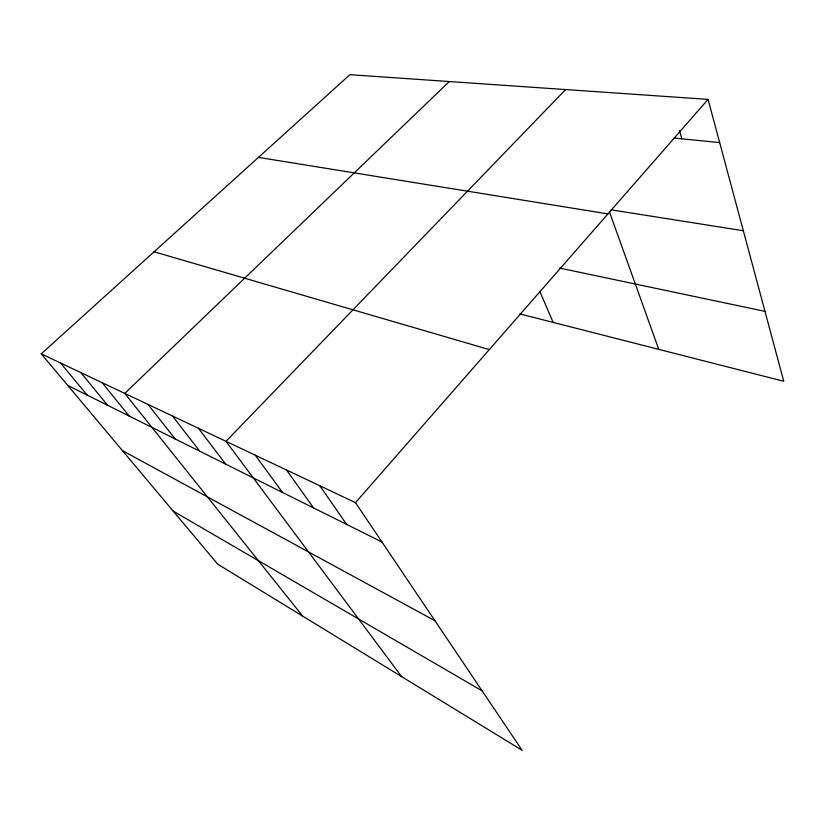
<?xml version="1.0" encoding="UTF-8"?>
<svg xmlns="http://www.w3.org/2000/svg" width="825" height="825" viewBox="0 0 825 825"><rect width="100%" height="100%" fill="white"/><g stroke="black" fill="none" stroke-linecap="round" stroke-linejoin="round"><path stroke-width="1.24" d="M708.067 99.382L349.882 74.693L41.25 353.853L355.503 502.662L708.067 99.382L783.75 381.274L519.863 313.912M565.61 89.564L225.998 441.334L401.579 676.593M449.305 81.541L124.771 393.401L302.651 616.1M674.19 138.095L719.668 142.581M611.088 209.828L743.335 230.752M258.452 157.389L607.953 213.892M559.443 268.032L764.981 311.365M154.089 251.79L489.318 349.594M67.763 385.44L381.985 542.025M122.461 450.636L434.95 620.74M173.178 511.088L482.14 690.876M41.25 353.853L217.718 564.166L522.132 750.307L355.503 502.662M60.503 362.969L87.203 395.134M80.788 372.57L107.652 405.323M102.176 382.697L129.185 416.058M147.943 404.374L175.178 438.972M172.456 415.986L199.753 451.213M198.433 428.278L225.741 464.166M255.307 455.214L282.501 492.453M286.522 469.992L313.572 507.932M319.853 485.781L346.665 524.422M539.736 291.266L553.173 322.42M609.428 211.778L658.762 349.367M679.408 130.422L681.873 138.847"/></g></svg>
